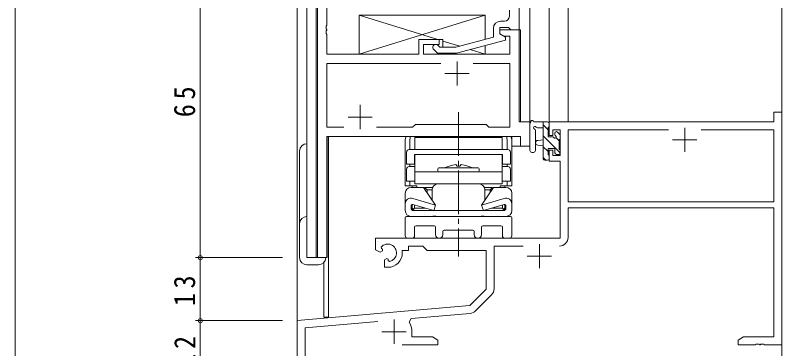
# Model space of a CAD drawing. Units: millimetres on the paper. Extents: x -420 to 373, y -297 to 267.
# Drawn here: x -417.7 to -259.5, y -202.2 to -133.4 of the extents above; entities that cross this region are included whole.
import ezdxf

# ---------------------------------------------------------------- set-up
doc = ezdxf.new("R2010")
doc.units = ezdxf.units.MM
doc.linetypes.add('CHAIN2', pattern=[12, 9, -1, 1, -1])
for name, color, linetype, lineweight in [('0-1_YKK_ZWAK', 7, 'Continuous', 9), ('0-3_YKK_11', 7, 'Continuous', 9), ('0-4_YKK_12', 2, 'Continuous', 9), ('0-5_YKK_13', 4, 'Continuous', 9), ('0-7_YKK_D', 6, 'Continuous', 9)]:
    doc.layers.add(name, color=color, linetype=linetype, lineweight=lineweight)
doc.styles.add('ＭＳ ゴシック', font='')
doc.styles.get('ＭＳ ゴシック').set_extended_font_data('MS Gothic')

msp = doc.modelspace()

# ---------------------------------------------------------------- linework, layer by layer
at = {"layer": '0-1_YKK_ZWAK'}
msp.add_line((-417.7, -260.6), (-417.7, 264.4), dxfattribs=at)
at = {"layer": '0-3_YKK_11'}
for p, q in [((-355.332, -118.387), (-355.332, -183.387)), ((-313.732, -136.387), (-313.732, -118.387)), ((-353.402, -135.428), (-353.402, -130.587)), ((-315.732, -132.345), (-315.732, -133.587)), ((-353.522, -135.612), (-353.402, -135.428)), ((-353.522, -136.162), (-353.522, -135.612)), ((-317.732, -135.887), (-315.932, -135.887)), ((-317.732, -137.187), (-317.732, -135.887)), ((-316.732, -134.587), (-317.532, -134.587)), ((-315.932, -135.887), (-315.732, -136.087)), ((-353.402, -136.345), (-353.522, -136.162)), ((-353.522, -136.612), (-353.402, -136.428)), ((-353.522, -137.162), (-353.522, -136.612)), ((-353.402, -137.345), (-353.522, -137.162)), ((-353.402, -136.428), (-353.402, -136.345)), ((-353.402, -141.387), (-353.402, -137.345)), ((-319.032, -136.087), (-319.032, -137.907)), ((-317.732, -136.387), (-317.732, -137.187)), ((-313.732, -136.387), (-317.732, -136.387)), ((-316.532, -137.879), (-317.732, -137.187)), ((-317.732, -137.187), (-316.866, -137.687)), ((-315.732, -136.087), (-315.432, -136.387)), ((-315.432, -136.387), (-313.732, -136.387)), ((-313.732, -155.387), (-313.732, -136.387)), ((-334.432, -138.387), (-334.432, -141.387)), ((-330.232, -138.387), (-334.432, -138.387)), ((-330.232, -139.387), (-330.232, -138.387)), ((-319.032, -137.907), (-326.793, -139.987)), ((-326.635, -141.187), (-316.532, -138.479)), ((-316.866, -137.687), (-315.662, -137.687)), ((-316.532, -138.479), (-316.532, -137.879)), ((-315.662, -137.687), (-315.662, -141.387)), ((-333.432, -139.387), (-330.232, -139.387)), ((-333.432, -141.387), (-333.432, -139.387)), ((-331.356, -140.411), (-330.58, -141.187)), ((-330.083, -139.987), (-330.507, -139.562)), ((-326.793, -139.987), (-330.083, -139.987)), ((-334.432, -141.387), (-353.402, -141.387)), ((-315.662, -141.387), (-333.432, -141.387)), ((-330.58, -141.187), (-326.635, -141.187)), ((-353.402, -143.317), (-353.402, -156.457)), ((-329.882, -143.317), (-353.402, -143.317)), ((-329.882, -143.317), (-353.402, -143.317)), ((-326.532, -142.887), (-326.532, -147.887)), ((-315.662, -143.317), (-323.181, -143.317)), ((-315.662, -156.457), (-315.662, -143.317)), ((-329.032, -145.387), (-324.032, -145.387)), ((-346.532, -151.887), (-346.532, -156.887)), ((-261.162, -153.387), (-259.532, -153.387)), ((-261.162, -155.387), (-261.162, -153.387)), ((-259.532, -153.387), (-259.532, -201.387)), ((-349.032, -154.387), (-344.032, -154.387)), ((-353.402, -156.457), (-349.882, -156.457)), ((-343.181, -156.457), (-335.702, -156.457)), ((-335.702, -156.457), (-335.132, -155.887)), ((-335.132, -155.887), (-320.532, -155.887)), ((-320.532, -155.887), (-319.962, -156.457)), ((-319.962, -156.457), (-315.662, -156.457)), ((-311.532, -155.387), (-313.732, -155.387)), ((-311.532, -160.387), (-311.532, -155.387)), ((-307.532, -155.387), (-261.162, -155.387)), ((-307.532, -158.187), (-307.532, -155.387)), ((-306.732, -157.017), (-306.732, -158.187)), ((-305.232, -157.017), (-306.732, -157.017)), ((-305.232, -162.287), (-305.232, -157.017)), ((-303.602, -157.017), (-282.882, -157.017)), ((-303.602, -171.887), (-303.602, -157.017)), ((-279.532, -156.587), (-279.532, -161.587)), ((-276.181, -157.017), (-261.162, -157.017)), ((-276.181, -157.017), (-261.162, -157.017)), ((-261.162, -157.017), (-261.162, -171.887)), ((-353.402, -158.387), (-313.462, -158.387)), ((-353.402, -183.387), (-353.402, -158.387)), ((-313.462, -158.387), (-313.462, -160.387)), ((-306.732, -158.187), (-307.532, -158.187)), ((-282.032, -159.087), (-277.032, -159.087)), ((-313.462, -160.387), (-311.532, -160.387)), ((-307.532, -161.187), (-306.732, -161.187)), ((-307.532, -163.487), (-307.532, -161.187)), ((-306.732, -161.187), (-306.732, -162.287)), ((-306.732, -162.287), (-305.232, -162.287)), ((-305.232, -163.487), (-307.532, -163.487)), ((-305.232, -179.387), (-305.232, -163.487)), ((-261.162, -171.887), (-303.602, -171.887)), ((-303.602, -173.087), (-303.602, -179.217)), ((-261.162, -173.087), (-303.602, -173.087)), ((-261.162, -199.757), (-261.162, -173.087)), ((-343.332, -179.387), (-305.232, -179.387)), ((-343.332, -181.752), (-343.332, -179.387)), ((-342.432, -182.271), (-343.332, -181.752)), ((-342.194, -181.21), (-342.143, -181.514)), ((-342.143, -181.514), (-341.932, -181.636)), ((-341.932, -181.636), (-341.932, -181.982)), ((-337.832, -181.887), (-337.832, -182.387)), ((-336.532, -181.887), (-337.832, -181.887)), ((-336.532, -181.017), (-336.532, -181.887)), ((-333.602, -181.017), (-336.532, -181.017)), ((-332.732, -181.887), (-333.602, -181.017)), ((-320.532, -181.887), (-332.732, -181.887)), ((-320.532, -189.887), (-320.532, -181.887)), ((-318.902, -181.017), (-318.902, -189.816)), ((-312.882, -181.017), (-318.902, -181.017)), ((-309.532, -180.587), (-309.532, -185.587)), ((-355.332, -183.387), (-353.402, -183.387)), ((-341.932, -181.982), (-342.432, -182.271)), ((-312.032, -183.087), (-307.032, -183.087)), ((-341.532, -183.83), (-341.032, -183.541)), ((-341.532, -185.387), (-341.532, -183.83)), ((-341.032, -183.541), (-340.732, -183.715)), ((-340.732, -183.715), (-340.732, -183.958)), ((-340.732, -183.958), (-340.494, -184.155)), ((-340.832, -185.387), (-341.532, -185.387)), ((-323.916, -193.271), (-320.532, -189.887)), ((-319.429, -191.089), (-322.719, -194.379)), ((-359.532, -196.387), (-323.916, -193.271)), ((-336.012, -195.965), (-336.393, -196.728)), ((-323.835, -194.9), (-336.012, -195.965)), ((-359.532, -208.387), (-359.532, -196.387)), ((-342.901, -196.568), (-357.902, -197.88)), ((-339.532, -196.187), (-339.532, -201.187)), ((-357.902, -197.88), (-357.902, -206.757)), ((-342.032, -198.687), (-337.032, -198.687)), ((-335.832, -198.687), (-335.832, -199.757)), ((-335.832, -199.757), (-331.623, -199.757)), ((-331.623, -199.757), (-330.532, -200.387)), ((-330.532, -200.387), (-330.532, -201.387)), ((-268.532, -200.387), (-267.441, -199.757)), ((-268.532, -201.387), (-268.532, -200.387)), ((-267.441, -199.757), (-261.162, -199.757)), ((-330.532, -201.387), (-337.882, -201.387)), ((-264.99, -201.387), (-268.532, -201.387)), ((-264.807, -201.267), (-264.99, -201.387)), ((-264.257, -201.267), (-264.807, -201.267)), ((-264.073, -201.387), (-264.257, -201.267)), ((-263.99, -201.387), (-264.073, -201.387)), ((-263.807, -201.267), (-263.99, -201.387)), ((-263.257, -201.267), (-263.807, -201.267)), ((-263.073, -201.387), (-263.257, -201.267)), ((-259.532, -201.387), (-263.073, -201.387))]:
    msp.add_line(p, q, dxfattribs=at)
for centre, radius, start, end in [((-316.732, -133.587), 1, 270, 359.99998), ((-317.532, -136.087), 1.5, 90, 179.99998), ((-330.932, -139.987), 0.6, 44.99998, 225), ((-305.402, -179.217), 1.8, 270, 359.99998), ((-340.832, -182.387), 1.8, 280.80693, 139.19305), ((-340.832, -182.387), 3, 270, 359.99998), ((-320.702, -189.816), 1.8, 314.99998, 359.99997), ((-323.992, -193.107), 1.8, 274.99997, 314.99998), ((-339.532, -198.687), 3.7, 0, 31.9633)]:
    msp.add_arc(centre, radius, start, end, dxfattribs=at)
at = {"layer": '0-4_YKK_12'}
for p, q in [((-359.532, -16.387), (-359.532, -208.387)), ((-357.532, -16.387), (-357.532, -183.387)), ((-311.532, -160.387), (-311.532, -16.387)), ((-307.532, -16.387), (-307.532, -155.387)), ((-303.632, -16.387), (-303.632, -155.387)), ((-259.532, -16.387), (-259.532, -208.387)), ((-355.602, -183.387), (-355.602, -118.387)), ((-314.032, -136.387), (-313.462, -136.387)), ((-313.462, -136.387), (-313.462, -155.385)), ((-303.632, -155.387), (-307.532, -155.387)), ((-353.332, -158.387), (-316.032, -158.387)), ((-353.332, -183.387), (-353.332, -158.387)), ((-353.032, -158.387), (-353.032, -195.687)), ((-315.231, -160.387), (-315.231, -158.387)), ((-315.231, -160.387), (-311.532, -160.387)), ((-357.532, -183.387), (-353.332, -183.387)), ((-354.032, -184.406), (-354.032, -195.687)), ((-353.032, -195.687), (-354.032, -195.687))]:
    msp.add_line(p, q, dxfattribs=at)
at = {"layer": '0-5_YKK_13'}
for p, q in [((-320.732, -133.387), (-346.732, -141.387)), ((-346.732, -133.387), (-330.482, -138.387)), ((-346.732, -133.387), (-346.732, -141.387)), ((-320.732, -133.387), (-346.732, -133.387)), ((-321.332, -133.387), (-345.332, -133.387)), ((-320.732, -138.362), (-320.732, -133.387)), ((-334.432, -138.387), (-329.432, -138.387)), ((-334.432, -141.387), (-334.432, -138.387)), ((-329.432, -138.387), (-329.432, -139.987)), ((-329.432, -138.71), (-325.985, -139.77)), ((-323.827, -140.434), (-320.732, -141.387)), ((-320.732, -141.387), (-320.732, -139.605)), ((-346.732, -141.387), (-334.432, -141.387)), ((-329.432, -141.187), (-329.432, -141.387)), ((-329.432, -141.187), (-329.432, -141.387)), ((-329.432, -141.387), (-320.732, -141.387)), ((-311.532, -161.115), (-311.532, -155.952)), ((-307.832, -155.387), (-310.512, -155.387)), ((-308.732, -155.387), (-308.732, -162.987)), ((-307.732, -157.003), (-308.732, -156.003)), ((-307.732, -158.487), (-307.732, -156.487)), ((-307.532, -156.287), (-307.532, -155.687)), ((-310.332, -161.115), (-310.329, -157.153)), ((-309.912, -156.587), (-308.732, -156.587)), ((-306.332, -157.687), (-306.332, -158.026)), ((-305.32, -157.974), (-305.82, -157.474)), ((-337.231, -159.187), (-337.231, -168.587)), ((-315.398, -158.387), (-337.064, -158.387)), ((-336.281, -159.187), (-336.281, -161.087)), ((-335.231, -158.587), (-317.231, -158.587)), ((-335.231, -161.087), (-335.231, -158.587)), ((-317.231, -158.587), (-317.231, -161.087)), ((-316.181, -159.187), (-316.181, -161.087)), ((-315.231, -159.187), (-315.231, -168.587)), ((-308.732, -159.087), (-309.876, -159.189)), ((-305.232, -161.748), (-308.732, -158.248)), ((-306.793, -158.487), (-307.732, -158.487)), ((-305.432, -159.303), (-306.118, -158.617)), ((-305.432, -161.087), (-305.432, -158.987)), ((-305.232, -158.787), (-305.232, -158.187)), ((-357.532, -159.887), (-357.532, -183.387)), ((-336.431, -161.087), (-316.031, -161.087)), ((-317.231, -161.087), (-335.231, -161.087)), ((-308.732, -160.287), (-309.876, -160.185)), ((-307.732, -161.493), (-308.732, -160.493)), ((-307.732, -160.887), (-306.332, -160.887)), ((-307.732, -162.187), (-307.732, -160.887)), ((-306.332, -160.887), (-306.332, -161.787)), ((-305.232, -161.787), (-305.232, -161.287)), ((-359.032, -183.387), (-359.032, -161.387)), ((-336.931, -164.087), (-336.931, -161.587)), ((-335.331, -162.087), (-317.131, -162.087)), ((-335.331, -164.087), (-335.331, -162.087)), ((-335.231, -162.087), (-317.231, -162.087)), ((-335.231, -162.087), (-335.231, -168.187)), ((-317.231, -168.187), (-317.231, -162.087)), ((-317.131, -162.087), (-317.131, -164.087)), ((-315.531, -164.087), (-315.531, -161.587)), ((-308.184, -163.287), (-308.732, -162.739)), ((-307.532, -162.987), (-307.532, -162.387)), ((-306.032, -162.087), (-305.532, -162.087)), ((-336.931, -164.087), (-335.231, -164.087)), ((-336.281, -164.087), (-336.281, -164.587)), ((-326.781, -164.187), (-326.481, -164.487)), ((-317.231, -164.087), (-315.531, -164.087)), ((-316.181, -164.087), (-316.181, -164.587)), ((-308.432, -163.287), (-307.832, -163.287)), ((-336.931, -167.587), (-336.931, -165.087)), ((-336.431, -164.587), (-335.231, -164.587)), ((-317.231, -165.687), (-335.231, -165.687)), ((-330.481, -165.087), (-330.481, -165.487)), ((-322.181, -164.887), (-330.281, -164.887)), ((-321.981, -165.487), (-321.981, -165.087)), ((-317.231, -164.587), (-316.031, -164.587)), ((-315.531, -167.587), (-315.531, -165.087)), ((-336.931, -167.587), (-335.231, -167.587)), ((-336.281, -167.587), (-336.281, -168.587)), ((-317.231, -167.587), (-315.531, -167.587)), ((-316.181, -167.587), (-316.181, -168.587)), ((-334.851, -168.587), (-337.231, -168.587)), ((-333.481, -168.887), (-336.031, -168.887)), ((-335.801, -168.587), (-335.801, -168.887)), ((-335.231, -168.187), (-317.231, -168.187)), ((-334.851, -168.587), (-334.851, -168.887)), ((-331.572, -168.887), (-333.231, -168.887)), ((-332.731, -169.387), (-333.231, -168.887)), ((-333.231, -169.253), (-333.231, -168.887)), ((-330.481, -168.187), (-321.981, -168.187)), ((-319.231, -168.887), (-320.89, -168.887)), ((-319.231, -169.253), (-319.231, -168.887)), ((-316.431, -168.887), (-318.981, -168.887)), ((-317.611, -168.887), (-317.611, -168.587)), ((-317.611, -168.587), (-315.231, -168.587)), ((-316.661, -168.587), (-316.661, -168.887)), ((-337.231, -173.687), (-337.231, -170.087)), ((-331.681, -169.387), (-332.731, -169.387)), ((-332.731, -169.387), (-332.731, -169.985)), ((-331.681, -169.387), (-331.681, -171.522)), ((-320.781, -169.387), (-320.781, -171.522)), ((-319.731, -169.387), (-319.731, -169.985)), ((-315.231, -170.087), (-315.231, -173.687)), ((-330.981, -172.547), (-335.655, -171.177)), ((-321.481, -172.547), (-316.807, -171.177)), ((-336.031, -172.731), (-336.031, -173.187)), ((-335.881, -172.471), (-335.881, -173.544)), ((-335.781, -172.987), (-335.781, -172.435)), ((-335.281, -173.187), (-335.576, -173.482)), ((-316.931, -173.687), (-335.531, -173.687)), ((-335.281, -173.187), (-335.281, -172.564)), ((-333.083, -173.187), (-335.281, -173.187)), ((-335.081, -173.687), (-331.681, -173.687)), ((-331.681, -173.593), (-331.681, -173.687)), ((-320.781, -173.593), (-320.781, -173.687)), ((-320.781, -173.687), (-317.381, -173.687)), ((-317.181, -173.187), (-319.38, -173.187)), ((-317.181, -173.187), (-317.181, -172.549)), ((-317.181, -173.187), (-316.886, -173.482)), ((-316.681, -172.987), (-316.681, -172.435)), ((-316.581, -173.544), (-316.581, -172.471)), ((-316.431, -172.731), (-316.431, -173.187)), ((-337.231, -178.887), (-337.231, -175.187)), ((-336.931, -174.887), (-315.531, -174.887)), ((-331.831, -174.887), (-336.031, -174.887)), ((-321.831, -174.887), (-330.632, -174.887)), ((-316.431, -174.887), (-320.632, -174.887)), ((-315.231, -175.187), (-315.231, -178.887)), ((-335.301, -177.117), (-335.301, -178.887)), ((-331.281, -176.817), (-335.001, -176.817)), ((-330.981, -178.637), (-330.981, -177.117)), ((-321.481, -177.117), (-321.481, -178.637)), ((-317.461, -176.817), (-321.181, -176.817)), ((-317.161, -178.887), (-317.161, -177.117)), ((-329.481, -177.987), (-329.481, -178.637)), ((-323.281, -177.687), (-329.181, -177.687)), ((-322.981, -178.637), (-322.981, -177.987)), ((-335.801, -179.387), (-336.731, -179.387)), ((-315.731, -179.387), (-316.661, -179.387)), ((-357.532, -183.387), (-353.632, -183.387)), ((-355.132, -184.887), (-357.532, -184.887))]:
    msp.add_line(p, q, dxfattribs=at)
at = {"layer": '0-5_YKK_13', "linetype": 'CHAIN2'}
msp.add_line((-326.231, -153.387), (-326.231, -183.187), dxfattribs=at)
at = {"layer": '0-5_YKK_13'}
for points in [[(-325.681, -164.187), (-325.981, -164.487), (-326.481, -164.487)], [(-333.481, -168.887), (-330.981, -172.547), (-331.357, -173.687), (-335.637, -172.446)], [(-318.981, -168.887), (-321.481, -172.547), (-321.105, -173.687), (-316.825, -172.446)], [(-319.231, -168.887), (-319.731, -169.387), (-320.781, -169.387)]]:
    msp.add_lwpolyline(points, dxfattribs=at)
for centre, radius, start, end in [((-311.232, -155.952), 0.3, 130.52878, 180), ((-311.622, -155.496), 0.3, 310.52878, 10.52878), ((-311.032, -155.387), 0.3, 30, 190.52878), ((-310.512, -155.087), 0.3, 210, 270), ((-310.432, -156.587), 0.3, 30, 250.81024), ((-309.912, -156.287), 0.3, 210, 270), ((-307.832, -155.687), 0.3, 0, 90), ((-307.732, -156.287), 0.2, 270, 0), ((-310.629, -157.153), 0.3, 359.95976, 70.81024), ((-306.032, -157.687), 0.3, 45, 180), ((-306.032, -158.026), 0.3, 180, 236.94426), ((-305.532, -158.187), 0.3, 0, 45), ((-335.231, -159.187), 2, 156.42181, 180), ((-334.281, -159.187), 2, 156.42181, 180), ((-318.181, -159.187), 2, 0, 23.57817), ((-317.231, -159.187), 2, 0, 23.57817), ((-309.832, -159.687), 0.5, 95.09206, 264.90793), ((-306.793, -158.787), 0.3, 33.05573, 90), ((-306.332, -158.487), 0.25, 213.05573, 56.94426), ((-305.432, -158.787), 0.2, 270, 0), ((-357.532, -161.387), 1.5, 90, 180), ((-336.431, -161.587), 0.5, 90, 180), ((-316.031, -161.587), 0.5, 0, 90), ((-310.932, -161.114), 0.6, 179.95976, 359.95976), ((-305.432, -161.287), 0.2, 0, 90), ((-307.732, -162.387), 0.2, 0, 90), ((-306.032, -161.787), 0.3, 180, 270), ((-305.532, -161.787), 0.3, 270, 0), ((-326.227, -170.245), 6.083, 95.23132, 118.26506), ((-326.236, -170.245), 6.083, 61.73492, 84.76866), ((-308.432, -162.987), 0.3, 180, 270), ((-307.832, -162.987), 0.3, 270, 0), ((-336.431, -165.087), 0.5, 90, 180), ((-330.281, -165.087), 0.2, 90, 180), ((-330.281, -165.487), 0.2, 180, 270), ((-322.181, -165.087), 0.2, 0, 90), ((-322.181, -165.487), 0.2, 270, 0), ((-316.031, -165.087), 0.5, 0, 90), ((-336.031, -170.087), 1.2, 90, 180), ((-330.481, -169.387), 1.2, 90, 180), ((-321.981, -169.387), 1.2, 0, 90), ((-316.431, -170.087), 1.2, 0, 90), ((-336.031, -172.316), 1.2, 71.74316, 180), ((-316.431, -172.316), 1.2, 0, 108.25682), ((-336.031, -173.687), 1.2, 180, 270), ((-335.731, -172.731), 0.3, 71.74316, 180), ((-335.531, -173.187), 0.5, 180, 270), ((-335.081, -172.987), 0.7, 180, 270), ((-317.381, -172.987), 0.7, 270, 0), ((-316.931, -173.187), 0.5, 270, 0), ((-316.731, -172.731), 0.3, 0, 108.25682), ((-316.431, -173.687), 1.2, 270, 0), ((-357.532, -176.387), 1.5, 90, 180), ((-336.931, -175.187), 0.3, 90, 180), ((-331.231, -177.417), 2.6, 76.67462, 103.32536), ((-321.231, -177.417), 2.6, 76.67462, 103.32536), ((-315.531, -175.187), 0.3, 0, 90), ((-335.001, -177.117), 0.3, 90, 180), ((-331.281, -177.117), 0.3, 0, 90), ((-321.181, -177.117), 0.3, 90, 180), ((-317.461, -177.117), 0.3, 0, 90), ((-330.231, -178.637), 0.75, 180, 0), ((-329.181, -177.987), 0.3, 90, 180), ((-323.281, -177.987), 0.3, 0, 90), ((-322.231, -178.637), 0.75, 180, 0), ((-336.731, -178.887), 0.5, 180, 270), ((-335.801, -178.887), 0.5, 270, 0), ((-316.661, -178.887), 0.5, 180, 270), ((-315.731, -178.887), 0.5, 270, 0), ((-357.532, -183.387), 1.5, 180, 270), ((-355.132, -183.387), 1.5, 270, 0)]:
    msp.add_arc(centre, radius, start, end, dxfattribs=at)
at = {"layer": '0-7_YKK_D'}
for p, q in [((-379.532, -183.387), (-379.532, -118.387)), ((-362.532, -183.387), (-380.532, -183.387)), ((-362.532, -183.387), (-380.532, -183.387)), ((-379.532, -196.387), (-379.532, -183.387)), ((-362.532, -196.387), (-380.532, -196.387)), ((-362.532, -196.387), (-380.532, -196.387)), ((-379.532, -196.387), (-379.532, -208.387))]:
    msp.add_line(p, q, dxfattribs=at)
for centre in [(-379.532, -183.387), (-379.532, -183.387), (-379.532, -196.387), (-379.532, -196.387)]:
    msp.add_circle(centre, 0.425, dxfattribs=at)

# ---------------------------------------------------------------- texts
at = {"layer": '0-7_YKK_D', "color": 3, "char_height": 4.399, "attachment_point": 7, "rotation": 90, "style": 'ＭＳ ゴシック'}
for s, insert in [('\\T1.36;\\W0.9;65', (-380.532, -154.407)), ('\\T1.36;\\W0.9;13', (-380.532, -193.407)), ('\\T1.36;\\W0.9;12', (-380.532, -205.907))]:
    msp.add_mtext(s, dxfattribs=dict(at, insert=insert))

doc.saveas('drawing.dxf')
